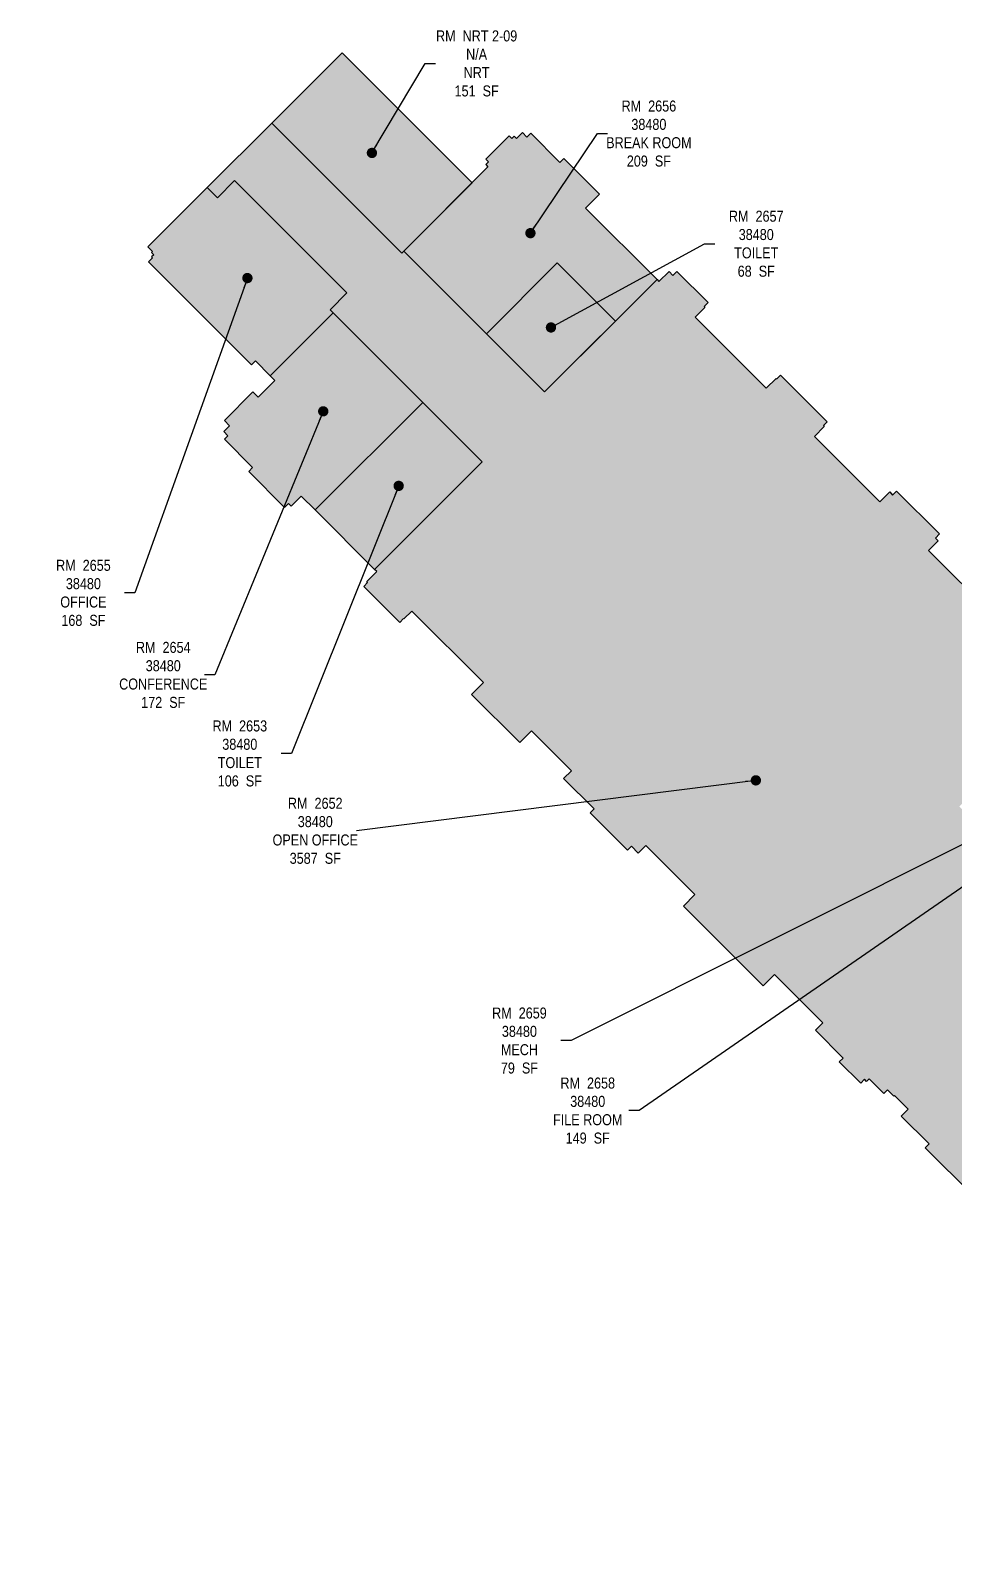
# Model space of a CAD drawing. Header units: inches. Extents: x -4222 to 2607, y 4310 to 7189.
# Drawn here: x -4222 to -3214, y 5519 to 7168 of the extents above; entities that cross this region are included whole.
import ezdxf

# ---------------------------------------------------------------- set-up
doc = ezdxf.new("R2010")
doc.units = ezdxf.units.IN
doc.header["$MEASUREMENT"] = 0
for name, color, linetype in [('0-LABEL', 3, 'Continuous'), ('1-NRT', 200, 'Continuous'), ('1-NRT-PTN', 253, 'Continuous'), ('4-OCC', 6, 'Continuous'), ('4-OCC-PTN', 95, 'Continuous')]:
    doc.layers.add(name, color=color, linetype=linetype)
doc.styles.add('ArialN', font='ARIALN.TTF')
doc.dimstyles.new('AB-120', dxfattribs={"dimscale": 120, "dimtxt": 0.125, "dimasz": 0.09375, "dimexe": 0.0625, "dimexo": 0.125, "dimgap": 0.375, "dimtad": 0, "dimtih": 1, "dimtoh": 1, "dimdec": 4, "dimrnd": 0.0625, "dimzin": 0, "dimdsep": 46, "dimlunit": 4, "dimtxsty": 'ArialN', "dimblk": 'ARCHTICK', "dimcen": 0.09375, "dimclrd": 256, "dimclre": 256, "dimclrt": 256, "dimadec": 0, "dimazin": 0, "dimtfac": 1, "dimtdec": 4, "dimtofl": 0, "dimtmove": 2, "dimatfit": 3, "dimldrblk": 'DOT', "dimfxl": 0, "dimfrac": 2, "dimtolj": 1, "dimtzin": 0, "dimlwd": -1, "dimlwe": -1, "dimarcsym": 0})

# ---------------------------------------------------------------- blocks, each defined once
blk = doc.blocks.new('_ArchTick')
at = {"const_width": 0.15}
blk.add_lwpolyline([(-0.5, -0.5), (0.5, 0.5)], dxfattribs=at)
blk = doc.blocks.new('_Dot')
at = {"lineweight": -2}
blk.add_line((-0.5, 0), (-1, 0), dxfattribs=at)
at = {"const_width": 0.5}
blk.add_lwpolyline([(-0.25, 0, 1), (0.25, 0, 1)], format="xyb", close=True, dxfattribs=at)

msp = doc.modelspace()

# ---------------------------------------------------------------- hatches: boundary and pattern name
at = {"layer": '1-NRT-PTN'}
msp.add_hatch(color=256, dxfattribs=at).paths.add_polyline_path([(-3882, 7143.6), (-3740.2, 7001.8), (-3816.9, 6925), (-3958.7, 7066.9)])
at = {"layer": '4-OCC-PTN'}
h = msp.add_hatch(color=91, dxfattribs=at)
h.dxf.hatch_style = 1
h.paths.add_polyline_path([(-3816.9, 6925), (-3814.8, 6927.2), (-3661.2, 6773.5), (-3538.5, 6896.2), (-3536.4, 6894.1), (-3525.4, 6905.1), (-3521.1, 6900.7), (-3516.8, 6905), (-3482.9, 6871), (-3487.1, 6866.8), (-3486.2, 6865.8), (-3496.8, 6855.2), (-3419.3, 6777.8), (-3408.7, 6788.4), (-3408, 6787.7), (-3403.8, 6791.9), (-3352.9, 6741), (-3357.1, 6736.8), (-3356.1, 6735.7), (-3366.7, 6725.1), (-3295.3, 6653.8), (-3284.7, 6664.4), (-3281.5, 6661.1), (-3277.2, 6665.4), (-3230.5, 6618.7), (-3234.6, 6614.2), (-3231.7, 6611.3), (-3242.3, 6600.7), (-3171.2, 6529.7), (-3160.6, 6540.3), (-3159.9, 6539.6), (-3155.7, 6543.8), (-3106.2, 6494.3), (-3110.4, 6490.1), (-3109, 6488.7), (-3118.9, 6478.8), (-3085, 6444.9), (-3208.9, 6321.3), (-2848.7, 5961), (-2846.5, 5963.2), (-2832.3, 5948.9), (-2908.7, 5872.6), (-2923.2, 5887.1), (-2920.8, 5889.4), (-2962.6, 5931.2), (-2967.2, 5926.5), (-2965.5, 5872.5), (-2937.7, 5872.5), (-2923.2, 5887), (-2907.6, 5871.5), (-2907.6, 5635.8), (-3019.4, 5632.7), (-3044.5, 5657.7), (-3053.7, 5648.5), (-3137.4, 5732.2), (-3125.4, 5744.3), (-3152.1, 5771.1), (-3158.1, 5771.3), (-3154.7, 5847.8), (-3148.4, 5847.8), (-3131.1, 5865.1), (-3153.5, 5887.6), (-3164.8, 5876.3), (-3189.6, 5901), (-3193.8, 5896.8), (-3246, 5948.9), (-3241.7, 5953.2), (-3272.1, 5983.6), (-3264.7, 5991), (-3279.6, 6005.9), (-3280.3, 6005.2), (-3287.2, 6012), (-3291, 6008.1), (-3307.1, 6024.2), (-3310, 6021.4), (-3312.2, 6023.7), (-3316.3, 6019.3), (-3339.7, 6042.6), (-3335.4, 6046.9), (-3365.6, 6077.1), (-3357.5, 6085.2), (-3410.4, 6138.1), (-3422.7, 6125.7), (-3509.7, 6212.7), (-3497.3, 6225.1), (-3550.9, 6278.6), (-3559, 6270.5), (-3566.5, 6277.9), (-3570.7, 6273.7), (-3611.4, 6314.3), (-3607.1, 6318.6), (-3640.4, 6351.8), (-3631.9, 6360.3), (-3675.3, 6403.7), (-3688, 6391), (-3740.7, 6443.6), (-3727.9, 6456.4), (-3806.1, 6534.5), (-3814.6, 6526), (-3814.9, 6526.4), (-3819.2, 6522.1), (-3858.4, 6561.4), (-3854.2, 6565.6), (-3855.2, 6566.7), (-3844.3, 6577.6), (-3846.6, 6579.9), (-3729.2, 6697.3), (-3895.1, 6863.2), (-3876.7, 6881.6), (-3999.4, 7004.3), (-4018.1, 6985.5), (-4029.1, 6996.5), (-3958.7, 7066.9)])
h = msp.add_hatch(color=91, dxfattribs=at)
h.dxf.hatch_style = 1
h.paths.add_polyline_path([(-3538.5, 6896.2), (-3616.4, 6974.2), (-3601.2, 6989.4), (-3640.1, 7028.3), (-3644.4, 7024), (-3676.2, 7055.9), (-3680.4, 7051.6), (-3685.4, 7056.6), (-3691.8, 7050.2), (-3694.2, 7052.7), (-3696.8, 7050.1), (-3699.8, 7053.1), (-3725.2, 7027.6), (-3722.2, 7024.7), (-3725.3, 7021.6), (-3722.9, 7019.1), (-3814.8, 6927.2), (-3724.6, 6837), (-3647.3, 6914.3), (-3583.8, 6850.9)])
h = msp.add_hatch(color=91, dxfattribs=at)
h.dxf.hatch_style = 1
h.paths.add_polyline_path([(-4029.1, 6996.5), (-4093.8, 6931.8), (-4088.8, 6926.9), (-4089.9, 6925.8), (-4087.4, 6923.3), (-4089.9, 6920.8), (-4088.8, 6919.8), (-4093.1, 6915.5), (-3980.7, 6803.1), (-3976.4, 6807.4), (-3960.4, 6791.3), (-3891.8, 6859.9), (-3895.1, 6863.2), (-3876.7, 6881.6), (-3999.4, 7004.3), (-4018.1, 6985.5)])
h = msp.add_hatch(color=91, dxfattribs=at)
h.dxf.hatch_style = 1
h.paths.add_polyline_path([(-3661.2, 6773.5), (-3583.8, 6850.9), (-3647.3, 6914.3), (-3724.6, 6837)])
h = msp.add_hatch(color=91, dxfattribs=at)
h.dxf.hatch_style = 1
h.paths.add_polyline_path([(-3960.4, 6791.3), (-3955.3, 6786.2), (-3973.7, 6767.8), (-3979.3, 6773.5), (-4010.4, 6742.4), (-4004.8, 6736.7), (-4011.1, 6730.4), (-4006.5, 6725.8), (-4010.4, 6721.9), (-3979.7, 6691.1), (-3983.9, 6686.9), (-3944.7, 6647.6), (-3940.4, 6651.9), (-3937.6, 6649), (-3926.6, 6660), (-3911.4, 6644.8), (-3794.1, 6762.2), (-3891.8, 6859.9)])
h = msp.add_hatch(color=91, dxfattribs=at)
h.dxf.hatch_style = 1
h.paths.add_polyline_path([(-3794.1, 6762.2), (-3911.4, 6644.8), (-3846.6, 6579.9), (-3729.2, 6697.3), (-3794.1, 6762.2)])

# ---------------------------------------------------------------- linework, layer by layer
at = {"layer": '1-NRT'}
msp.add_lwpolyline([(-3882, 7143.6), (-3740.2, 7001.8), (-3816.9, 6925), (-3958.7, 7066.9)], close=True, dxfattribs=at)
at = {"layer": '4-OCC'}
msp.add_lwpolyline([(-3193.8, 5896.8), (-3246, 5948.9), (-3241.7, 5953.2), (-3272.1, 5983.6), (-3264.7, 5991), (-3279.6, 6005.9), (-3280.3, 6005.2), (-3287.2, 6012), (-3291, 6008.1), (-3307.1, 6024.2), (-3310, 6021.4), (-3312.2, 6023.7), (-3316.3, 6019.3), (-3339.7, 6042.6), (-3335.4, 6046.9), (-3365.6, 6077.1), (-3357.5, 6085.2), (-3410.4, 6138.1), (-3422.7, 6125.7), (-3509.7, 6212.7), (-3497.3, 6225.1), (-3550.9, 6278.6), (-3559, 6270.5), (-3566.5, 6277.9), (-3570.7, 6273.7), (-3611.4, 6314.3), (-3607.1, 6318.6), (-3640.4, 6351.8), (-3631.9, 6360.3), (-3675.3, 6403.7), (-3688, 6391), (-3740.7, 6443.6), (-3727.9, 6456.4), (-3806.1, 6534.5), (-3814.6, 6526), (-3814.9, 6526.4), (-3819.2, 6522.1), (-3858.4, 6561.4), (-3854.2, 6565.6), (-3855.2, 6566.7), (-3844.3, 6577.6), (-3844.3, 6577.6), (-3846.6, 6579.9), (-3729.2, 6697.3), (-3895.1, 6863.2), (-3876.7, 6881.6), (-3999.4, 7004.3), (-4018.1, 6985.5), (-4029.1, 6996.5), (-3958.7, 7066.9), (-3816.9, 6925), (-3814.8, 6927.2), (-3661.2, 6773.5), (-3538.5, 6896.2), (-3536.4, 6894.1), (-3525.4, 6905.1), (-3525.4, 6905.1), (-3521.1, 6900.7), (-3516.8, 6905), (-3482.9, 6871), (-3487.1, 6866.8), (-3486.2, 6865.8), (-3496.8, 6855.2), (-3419.3, 6777.8), (-3408.7, 6788.4), (-3408, 6787.7), (-3403.8, 6791.9), (-3352.9, 6741), (-3357.1, 6736.8), (-3356.1, 6735.7), (-3366.7, 6725.1), (-3295.3, 6653.8), (-3284.7, 6664.4), (-3281.5, 6661.1), (-3277.2, 6665.4), (-3230.5, 6618.7), (-3234.6, 6614.2), (-3231.7, 6611.3), (-3242.3, 6600.7), (-3171.2, 6529.7)], dxfattribs=at)
for points in [[(-3538.5, 6896.2), (-3616.4, 6974.2), (-3601.2, 6989.4), (-3640.1, 7028.3), (-3644.4, 7024), (-3676.2, 7055.9), (-3680.4, 7051.6), (-3685.4, 7056.6), (-3691.8, 7050.2), (-3694.2, 7052.7), (-3696.8, 7050.1), (-3699.8, 7053.1), (-3725.2, 7027.6), (-3722.2, 7024.7), (-3725.3, 7021.6), (-3722.9, 7019.1), (-3814.8, 6927.2), (-3724.6, 6837), (-3647.3, 6914.3), (-3583.8, 6850.9), (-3538.5, 6896.2)], [(-4029.1, 6996.5), (-4093.8, 6931.8), (-4088.8, 6926.9), (-4089.9, 6925.8), (-4087.4, 6923.3), (-4089.9, 6920.8), (-4088.8, 6919.8), (-4093.1, 6915.5), (-3980.7, 6803.1), (-3976.4, 6807.4), (-3960.4, 6791.3), (-3891.8, 6859.9), (-3895.1, 6863.2), (-3876.7, 6881.6), (-3999.4, 7004.3), (-4018.1, 6985.5)], [(-3661.2, 6773.5), (-3583.8, 6850.9), (-3647.3, 6914.3), (-3724.6, 6837), (-3661.2, 6773.5)], [(-3960.4, 6791.3), (-3955.3, 6786.2), (-3973.7, 6767.8), (-3979.3, 6773.5), (-4010.4, 6742.4), (-4004.8, 6736.7), (-4011.1, 6730.4), (-4006.5, 6725.8), (-4010.4, 6721.9), (-3979.7, 6691.1), (-3983.9, 6686.9), (-3944.7, 6647.6), (-3940.4, 6651.9), (-3937.6, 6649), (-3926.6, 6660), (-3911.4, 6644.8), (-3794.1, 6762.2), (-3891.8, 6859.9), (-3960.4, 6791.3)], [(-3794.1, 6762.2), (-3911.4, 6644.8), (-3846.6, 6579.9), (-3729.2, 6697.3), (-3794.1, 6762.2)]]:
    msp.add_lwpolyline(points, close=True, dxfattribs=at)

# ---------------------------------------------------------------- texts
at = {"layer": '0-LABEL', "char_height": 12, "attachment_point": 5, "style": 'ArialN'}
for s, insert in [('RM  NRT 2-09\\PN/A\\PNRT\\P151  SF', (-3735.3, 7131.9)), ('RM  2656\\P38480\\PBREAK ROOM\\P209  SF', (-3547.4, 7055.4)), ('RM  2657\\P38480\\PTOILET\\P68  SF', (-3430.3, 6935.2)), ('RM  2655\\P38480\\POFFICE\\P168  SF', (-4164.2, 6554.3)), ('RM  2654\\P38480\\PCONFERENCE\\P172  SF', (-4077.1, 6464.8)), ('RM  2653\\P38480\\PTOILET\\P106  SF', (-3993.6, 6379.1)), ('RM  2652\\P38480\\POPEN OFFICE\\P3587  SF', (-3911.3, 6294.7)), ('RM  2659\\P38480\\PMECH\\P79  SF', (-3688.6, 6065.9)), ('RM  2658\\P38480\\PFILE ROOM\\P149  SF', (-3614.1, 5989.5))]:
    msp.add_mtext(s, dxfattribs=dict(at, insert=insert))

# ---------------------------------------------------------------- leaders
at = {"layer": '0-LABEL', "annotation_type": 0, "has_hookline": 1}
for points, hookline_direction, text_width in [([(-3849.5, 7034.3), (-3791.5, 7131.9), (-3780.3, 7131.9)], 0, 86.9), ([(-3676.6, 6946.8), (-3603.6, 7055.4), (-3592.4, 7055.4)], 0, 91.1), ([(-3654.2, 6843.9), (-3486.6, 6935.2), (-3475.3, 6935.2)], 0, 57.9), ([(-3985.3, 6897.8), (-4108, 6554.3), (-4119.2, 6554.3)], 1, 58), ([(-3902.6, 6752.4), (-4020.8, 6464.8), (-4032.1, 6464.8)], 1, 94.8), ([(-3820.3, 6671.1), (-3937.3, 6379.1), (-3948.6, 6379.1)], 1, 57.9), ([(-3034.9, 6365.5), (-3632.3, 6065.9), (-3643.6, 6065.9)], 1, 57.9), ([(-3430.7, 6349.8), (-3866.3, 6294.7)], 1, 91.8), ([(-3103.8, 6303.6), (-3557.9, 5989.5), (-3569.1, 5989.5)], 1, 73.4), ([(-2944, 5901.9), (-3099.8, 5519.1), (-3111, 5519.1)], 1, 80.7)]:
    msp.add_leader(points, dimstyle='AB-120', dxfattribs=dict(at, hookline_direction=hookline_direction, text_width=text_width))

doc.saveas('drawing.dxf')
